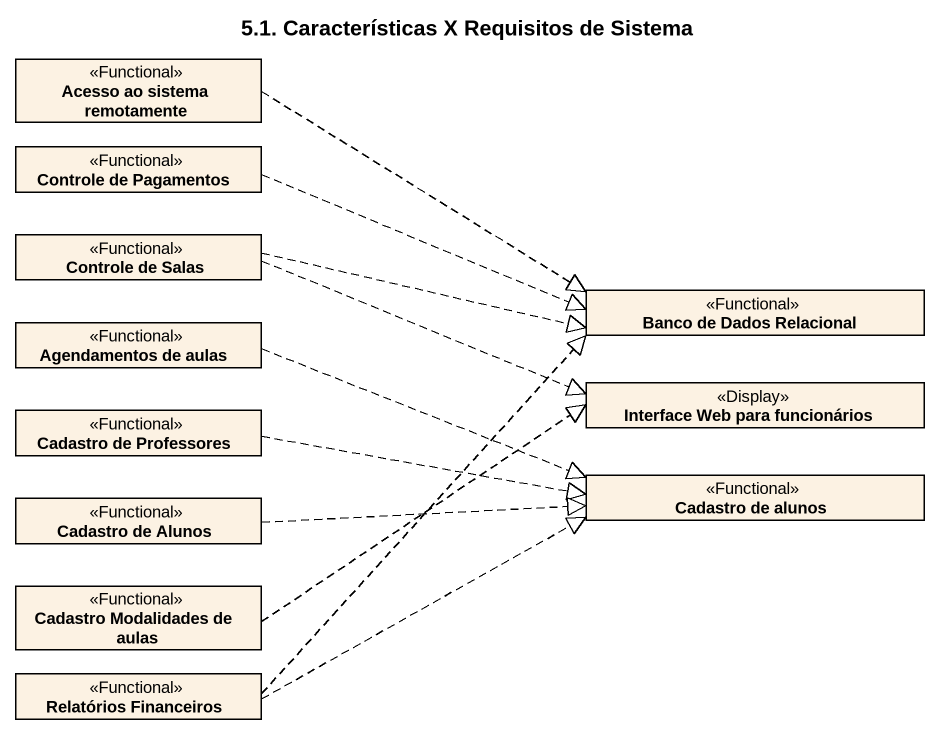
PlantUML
@startuml
title 5.1. Características X Requisitos de Sistema
hide circle
hide empty members
class "Acesso ao sistema remotamente" as Acesso_ao_sistema <<Functional>>
class "Controle de Pagamentos" as Controle_de_Pagamentos <<Functional>>
class "Controle de Salas" as Controle_de_Salas <<Functional>>
class "Agendamentos de aulas" as Agendamentos_de_aulas <<Functional>>
class "Banco de Dados Relacional" as Banco_de_Dados_Relacional <<Functional>>
class "Interface Web para funcionários" as Interface_Web_para <<Display>>
class "Cadastro de Professores" as Cadastro_de_Professores <<Functional>>
class "Cadastro de alunos" as Cadastro_de_alunos <<Functional>>
class "Cadastro de Alunos" as Cadastro_de_Alunos <<Functional>>
class "Cadastro Modalidades de aulas" as Cadastro_Modalidades_de <<Functional>>
class "Relatórios Financeiros" as Relatórios_Financeiros <<Functional>>
Acesso_ao_sistema .right.|> Banco_de_Dados_Relacional
Controle_de_Pagamentos .right.|> Banco_de_Dados_Relacional
Controle_de_Salas .right.|> Banco_de_Dados_Relacional
Controle_de_Salas .right.|> Interface_Web_para
Agendamentos_de_aulas .right.|> Cadastro_de_alunos
Cadastro_de_Professores .right.|> Cadastro_de_alunos
Cadastro_de_Alunos .right.|> Cadastro_de_alunos
Cadastro_Modalidades_de .right.|> Interface_Web_para
Relatórios_Financeiros .up.|> Banco_de_Dados_Relacional
Relatórios_Financeiros .right.|> Cadastro_de_alunos
@enduml
